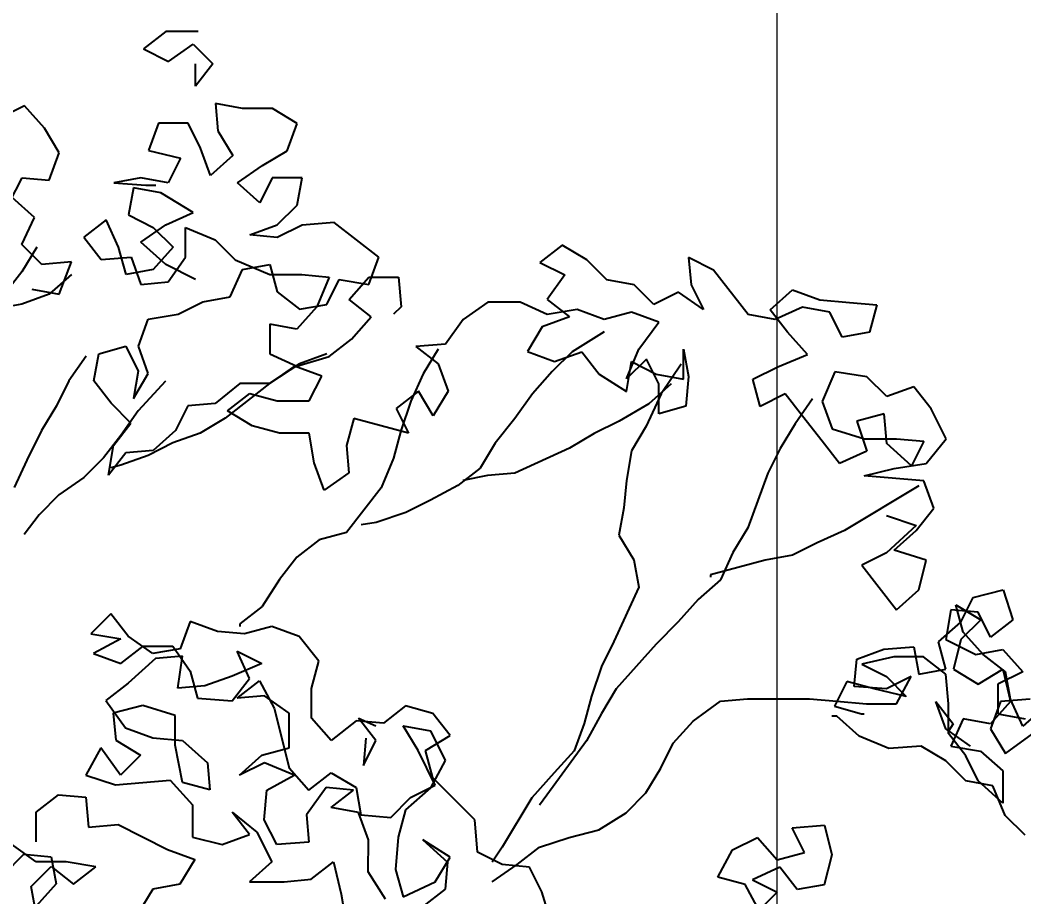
# Model space of a CAD drawing. Header units: millimetres. Extents: x 684983 to 685377, y 990360 to 990509.
# Drawn here: x 685037.573 to 685038.157, y 990442.733 to 990443.243 of the extents above; entities that cross this region are included whole.
import ezdxf

# ---------------------------------------------------------------- set-up
doc = ezdxf.new("R2010")
doc.units = ezdxf.units.MM
doc.layers.add('grid', color=8, linetype='Continuous', lineweight=9)
doc.layers.add('GRID LEVELS', color=7, linetype='Continuous', lineweight=13)
doc.layers.add('TEAK', color=7, linetype='Continuous')
doc.styles.get("Standard").update_dxf_attribs({"font": 'RomanS'})

# ---------------------------------------------------------------- blocks, each defined once
blk = doc.blocks.new('A$C25655A80')
at = {"color": 62}
for p, q in [((0.17688, 2.09548), (0.16822, 2.08876)), ((0.18937, 2.09547), (0.17688, 2.09548)), ((0.16822, 2.08876), (0.17783, 2.08394)), ((0.17783, 2.08394), (0.18744, 2.09066)), ((0.18744, 2.09066), (0.19513, 2.08296)), ((0.18839, 2.07432), (0.1884, 2.08297)), ((0.19513, 2.08296), (0.18839, 2.07432)), ((0.12205, 2.06669), (0.11244, 2.06189)), ((0.12974, 2.05803), (0.12205, 2.06669)), ((0.20665, 2.06565), (0.19608, 2.06758)), ((0.19608, 2.06758), (0.19703, 2.05701)), ((0.21818, 2.06564), (0.20665, 2.06565)), ((0.22779, 2.05986), (0.21818, 2.06564)), ((0.17396, 2.05991), (0.1701, 2.04934)), ((0.18549, 2.0599), (0.17396, 2.05991)), ((0.1355, 2.04841), (0.12974, 2.05803)), ((0.19029, 2.05028), (0.18549, 2.0599)), ((0.19703, 2.05701), (0.20279, 2.04739)), ((0.22394, 2.04929), (0.22779, 2.05986)), ((0.13164, 2.03784), (0.1355, 2.04841)), ((0.1701, 2.04934), (0.1826, 2.04644)), ((0.19413, 2.03971), (0.19029, 2.05028)), ((0.21432, 2.04353), (0.22394, 2.04929)), ((0.1826, 2.04644), (0.17778, 2.03684)), ((0.20279, 2.04739), (0.19413, 2.03971)), ((0.2047, 2.03681), (0.21432, 2.04353)), ((0.11625, 2.0292), (0.12107, 2.03881)), ((0.12107, 2.03881), (0.13164, 2.03784)), ((0.16721, 2.03877), (0.15663, 2.03686)), ((0.15663, 2.03686), (0.16913, 2.03588)), ((0.17778, 2.03684), (0.16721, 2.03877)), ((0.21334, 2.02911), (0.2047, 2.03681)), ((0.21816, 2.03872), (0.21334, 2.02911)), ((0.22969, 2.03871), (0.21816, 2.03872)), ((0.22776, 2.02814), (0.22969, 2.03871)), ((0.16432, 2.03493), (0.16239, 2.02435)), ((0.1749, 2.03299), (0.16432, 2.03493)), ((0.16913, 2.03588), (0.17298, 2.03588)), ((0.18739, 2.02529), (0.1749, 2.03299)), ((0.12586, 2.02343), (0.11722, 2.03112)), ((0.17681, 2.02049), (0.18739, 2.02529)), ((0.22006, 2.02046), (0.22776, 2.02814)), ((0.12104, 2.01286), (0.12586, 2.02343)), ((0.15374, 2.02244), (0.14508, 2.01572)), ((0.15853, 2.01186), (0.15374, 2.02244)), ((0.16239, 2.02435), (0.172, 2.01954)), ((0.24218, 2.0214), (0.22968, 2.02045)), ((0.25947, 2.00792), (0.24218, 2.0214)), ((0.16719, 2.01377), (0.17681, 2.02049)), ((0.172, 2.01954), (0.17968, 2.01184)), ((0.18449, 2.00799), (0.1845, 2.01953)), ((0.1845, 2.01953), (0.19603, 2.01471)), ((0.20949, 2.01662), (0.22006, 2.02046)), ((0.22968, 2.02045), (0.22006, 2.01565)), ((0.14508, 2.01572), (0.1518, 2.00706)), ((0.17679, 2.00511), (0.16719, 2.01377)), ((0.19603, 2.01471), (0.20371, 2.00701)), ((0.22006, 2.01565), (0.20949, 2.01662)), ((0.12681, 2.01189), (0.12103, 2.00228)), ((0.12873, 2.00516), (0.12104, 2.01286)), ((0.16141, 2.00128), (0.15853, 2.01186)), ((0.17968, 2.01184), (0.17198, 2.0032)), ((0.33061, 2.01266), (0.32195, 2.00594)), ((0.34022, 2.00689), (0.33061, 2.01266)), ((0.14026, 2.00611), (0.12873, 2.00516)), ((0.13545, 1.99362), (0.14026, 2.00611)), ((0.1518, 2.00706), (0.16334, 2.00801)), ((0.16334, 2.00801), (0.16717, 1.99743)), ((0.17775, 1.99838), (0.18449, 2.00799)), ((0.20371, 2.00701), (0.21716, 2.00123)), ((0.25561, 1.99735), (0.25947, 2.00792)), ((0.32195, 2.00594), (0.33156, 2.00113)), ((0.3479, 1.99919), (0.34022, 2.00689)), ((0.37963, 2.00781), (0.38058, 1.99724)), ((0.38924, 2.003), (0.37963, 2.00781)), ((0.12103, 2.00228), (0.1143, 1.99364)), ((0.17198, 2.0032), (0.16141, 2.00128)), ((0.18832, 1.99934), (0.17679, 2.00511)), ((0.20177, 1.99259), (0.20659, 2.00316)), ((0.20659, 2.00316), (0.21717, 2.00508)), ((0.21717, 2.00508), (0.22004, 1.9945)), ((0.40268, 1.98568), (0.38924, 2.003)), ((0.14026, 2.0013), (0.1316, 1.99362)), ((0.16717, 1.99743), (0.17775, 1.99838)), ((0.21716, 2.00123), (0.22966, 2.00122)), ((0.22966, 2.00122), (0.24023, 2.00025)), ((0.24023, 2.00025), (0.23542, 1.98872)), ((0.23926, 1.98968), (0.24408, 1.99928)), ((0.24408, 1.99928), (0.25561, 1.99735)), ((0.24792, 1.99159), (0.25561, 2.00024)), ((0.25561, 2.00024), (0.26715, 2.00022)), ((0.26715, 2.00022), (0.2681, 1.98869)), ((0.33156, 2.00113), (0.32482, 1.99152)), ((0.35847, 1.99726), (0.3479, 1.99919)), ((0.12487, 1.99555), (0.13545, 1.99362)), ((0.22004, 1.9945), (0.22869, 1.98776)), ((0.36615, 1.98956), (0.35847, 1.99726)), ((0.37577, 1.99436), (0.36615, 1.98956)), ((0.38538, 1.98762), (0.37577, 1.99436)), ((0.38058, 1.99724), (0.38538, 1.98762)), ((0.41133, 1.9876), (0.41999, 1.99528)), ((0.41999, 1.99528), (0.43056, 1.99142)), ((0.1316, 1.99362), (0.12102, 1.98978)), ((0.18158, 1.98588), (0.1912, 1.99068)), ((0.1912, 1.99068), (0.20177, 1.99259)), ((0.25656, 1.98485), (0.24792, 1.99159)), ((0.30175, 1.99058), (0.29213, 1.98386)), ((0.31425, 1.99057), (0.30175, 1.99058)), ((0.32482, 1.98575), (0.31425, 1.99057)), ((0.32482, 1.99152), (0.33347, 1.98478)), ((0.43056, 1.99142), (0.4421, 1.99045)), ((0.4421, 1.99045), (0.45267, 1.98948)), ((0.12102, 1.98978), (0.11045, 1.98787)), ((0.23542, 1.98872), (0.22772, 1.98007)), ((0.22869, 1.98776), (0.23926, 1.98968)), ((0.2681, 1.98869), (0.26521, 1.98581)), ((0.33635, 1.98766), (0.32482, 1.98575)), ((0.34692, 1.98381), (0.33635, 1.98766)), ((0.3575, 1.98668), (0.34692, 1.98381)), ((0.36807, 1.98283), (0.3575, 1.98668)), ((0.41806, 1.97894), (0.41133, 1.9876)), ((0.42383, 1.98855), (0.41325, 1.98375)), ((0.4344, 1.98661), (0.42383, 1.98855)), ((0.4392, 1.977), (0.4344, 1.98661)), ((0.45267, 1.98948), (0.44978, 1.97891)), ((0.16619, 1.9734), (0.17004, 1.98397)), ((0.17004, 1.98397), (0.18158, 1.98588)), ((0.24886, 1.97621), (0.25656, 1.98485)), ((0.29213, 1.98386), (0.28539, 1.97425)), ((0.33347, 1.98478), (0.32289, 1.98095)), ((0.36037, 1.97226), (0.36807, 1.98283)), ((0.41325, 1.98375), (0.40268, 1.98568)), ((0.21715, 1.98201), (0.21714, 1.97047)), ((0.22772, 1.98007), (0.21715, 1.98201)), ((0.32289, 1.98095), (0.31711, 1.97134)), ((0.34692, 1.979), (0.33441, 1.97132)), ((0.42574, 1.97028), (0.41806, 1.97894)), ((0.44978, 1.97891), (0.4392, 1.977)), ((0.24021, 1.96949), (0.24886, 1.97621)), ((0.28539, 1.97425), (0.27385, 1.9733)), ((0.14887, 1.95996), (0.15081, 1.97053)), ((0.15081, 1.97053), (0.16138, 1.97341)), ((0.16138, 1.97341), (0.16618, 1.96379)), ((0.17002, 1.96282), (0.16619, 1.9734)), ((0.21714, 1.97047), (0.22771, 1.96565)), ((0.23925, 1.97045), (0.22867, 1.96661)), ((0.27385, 1.9733), (0.2825, 1.96657)), ((0.28251, 1.97233), (0.27673, 1.96273)), ((0.31711, 1.97134), (0.32768, 1.96749)), ((0.33441, 1.97132), (0.32672, 1.96364)), ((0.32768, 1.96749), (0.33826, 1.97132)), ((0.33826, 1.97132), (0.34498, 1.96266)), ((0.35555, 1.96073), (0.36037, 1.97226)), ((0.37766, 1.96071), (0.37767, 1.97225)), ((0.37767, 1.97225), (0.37959, 1.96167)), ((0.146, 1.96957), (0.13926, 1.95997)), ((0.22867, 1.96661), (0.21712, 1.95893)), ((0.22771, 1.96565), (0.24021, 1.96949)), ((0.2825, 1.96657), (0.28634, 1.95599)), ((0.36325, 1.96841), (0.35555, 1.96073)), ((0.35555, 1.95592), (0.35748, 1.96746)), ((0.35748, 1.96746), (0.36709, 1.96264)), ((0.36805, 1.9588), (0.36325, 1.96841)), ((0.37671, 1.96648), (0.36901, 1.95495)), ((0.4142, 1.96548), (0.42574, 1.97028)), ((0.16618, 1.96379), (0.16425, 1.95322)), ((0.16425, 1.95322), (0.17002, 1.96282)), ((0.22674, 1.96566), (0.21712, 1.95893)), ((0.23731, 1.9618), (0.22674, 1.96566)), ((0.27673, 1.96273), (0.27191, 1.95216)), ((0.32672, 1.96364), (0.31902, 1.955)), ((0.34498, 1.96266), (0.35555, 1.95592)), ((0.36709, 1.96264), (0.37766, 1.96071)), ((0.40458, 1.96069), (0.4142, 1.96548)), ((0.43631, 1.96354), (0.43149, 1.95201)), ((0.4488, 1.96161), (0.43631, 1.96354)), ((0.13926, 1.95997), (0.13444, 1.95036)), ((0.15559, 1.9513), (0.14887, 1.95996)), ((0.17675, 1.95993), (0.16617, 1.94841)), ((0.20559, 1.95895), (0.19597, 1.95126)), ((0.21712, 1.95893), (0.19981, 1.94549)), ((0.21712, 1.95893), (0.20559, 1.95895)), ((0.2325, 1.95219), (0.23731, 1.9618)), ((0.37286, 1.95879), (0.3642, 1.95111)), ((0.36804, 1.94726), (0.36805, 1.9588)), ((0.37959, 1.96167), (0.37862, 1.95014)), ((0.40745, 1.95011), (0.40458, 1.96069)), ((0.45648, 1.95391), (0.4488, 1.96161)), ((0.20077, 1.94838), (0.20943, 1.9551)), ((0.20943, 1.9551), (0.22, 1.9522)), ((0.2748, 1.956), (0.26614, 1.94928)), ((0.28056, 1.94638), (0.2748, 1.956)), ((0.28634, 1.95599), (0.28056, 1.94638)), ((0.31902, 1.955), (0.31228, 1.94539)), ((0.36901, 1.95495), (0.36323, 1.94246)), ((0.41707, 1.95491), (0.40745, 1.95011)), ((0.42379, 1.94625), (0.41707, 1.95491)), ((0.46706, 1.95774), (0.45648, 1.95391)), ((0.47378, 1.94909), (0.46706, 1.95774)), ((0.16328, 1.9436), (0.15559, 1.9513)), ((0.19597, 1.95126), (0.18539, 1.95031)), ((0.22, 1.9522), (0.2325, 1.95219)), ((0.27191, 1.95216), (0.26806, 1.94062)), ((0.3642, 1.95111), (0.35266, 1.94439)), ((0.42764, 1.95297), (0.42091, 1.94337)), ((0.43149, 1.95201), (0.43532, 1.94143)), ((0.13444, 1.95036), (0.12867, 1.94075)), ((0.16617, 1.94841), (0.15943, 1.9388)), ((0.18539, 1.95031), (0.18058, 1.9407)), ((0.21038, 1.9426), (0.20077, 1.94838)), ((0.26614, 1.94928), (0.27094, 1.93966)), ((0.37862, 1.95014), (0.36804, 1.94726)), ((0.45552, 1.94718), (0.44494, 1.94431)), ((0.45647, 1.93564), (0.45552, 1.94718)), ((0.47954, 1.93755), (0.47378, 1.94909)), ((0.15654, 1.93496), (0.16328, 1.9436)), ((0.19981, 1.94549), (0.19019, 1.93973)), ((0.2498, 1.94545), (0.2469, 1.93487)), ((0.27094, 1.93966), (0.2498, 1.94545)), ((0.31228, 1.94539), (0.30458, 1.93578)), ((0.35266, 1.94439), (0.34304, 1.93959)), ((0.42091, 1.94337), (0.41513, 1.93376)), ((0.43147, 1.93663), (0.42379, 1.94625)), ((0.44494, 1.94431), (0.44877, 1.93277)), ((0.12867, 1.94075), (0.12289, 1.92922)), ((0.18058, 1.9407), (0.17192, 1.93302)), ((0.19019, 1.93973), (0.17961, 1.9359)), ((0.22095, 1.93971), (0.21038, 1.9426)), ((0.23249, 1.93969), (0.22095, 1.93971)), ((0.2344, 1.92816), (0.23249, 1.93969)), ((0.26806, 1.94062), (0.26516, 1.93005)), ((0.34304, 1.93959), (0.33342, 1.93383)), ((0.36323, 1.94246), (0.35745, 1.93285)), ((0.43532, 1.94143), (0.44782, 1.93757)), ((0.15943, 1.9388), (0.15269, 1.93015)), ((0.17961, 1.9359), (0.17, 1.9311)), ((0.30458, 1.93578), (0.29881, 1.92618)), ((0.4382, 1.92797), (0.43147, 1.93663)), ((0.44782, 1.93757), (0.46031, 1.93756)), ((0.46607, 1.92698), (0.45647, 1.93564)), ((0.46031, 1.93756), (0.47089, 1.93659)), ((0.47089, 1.93659), (0.46607, 1.92698)), ((0.47184, 1.92794), (0.47954, 1.93755)), ((0.15461, 1.92342), (0.15654, 1.93496)), ((0.16134, 1.93207), (0.15461, 1.92342)), ((0.17192, 1.93302), (0.16134, 1.93207)), ((0.2469, 1.93487), (0.24785, 1.9243)), ((0.33342, 1.93383), (0.31226, 1.92424)), ((0.35745, 1.93285), (0.35552, 1.92132)), ((0.41513, 1.93376), (0.41031, 1.92415)), ((0.44877, 1.93277), (0.4382, 1.92797)), ((0.12289, 1.92922), (0.11807, 1.91865)), ((0.15269, 1.93015), (0.14499, 1.92247)), ((0.17, 1.9311), (0.15942, 1.92726)), ((0.23824, 1.91758), (0.2344, 1.92816)), ((0.26516, 1.93005), (0.26035, 1.91852)), ((0.45934, 1.92603), (0.47184, 1.92794)), ((0.15942, 1.92726), (0.15557, 1.92631)), ((0.24785, 1.9243), (0.23824, 1.91758)), ((0.29881, 1.92618), (0.29015, 1.91945)), ((0.31226, 1.92424), (0.30169, 1.92329)), ((0.41031, 1.92415), (0.4026, 1.90301)), ((0.4478, 1.92316), (0.45934, 1.92603)), ((0.14499, 1.92247), (0.13537, 1.91575)), ((0.30169, 1.92329), (0.29207, 1.92138)), ((0.35552, 1.92132), (0.35455, 1.91074)), ((0.47087, 1.92121), (0.4478, 1.92316)), ((0.47471, 1.91063), (0.47087, 1.92121)), ((0.26035, 1.91852), (0.24687, 1.90123)), ((0.29015, 1.91945), (0.27957, 1.9137)), ((0.46895, 1.91929), (0.44009, 1.90201)), ((0.13537, 1.91575), (0.12768, 1.90807)), ((0.27957, 1.9137), (0.26995, 1.9089)), ((0.12768, 1.90807), (0.1219, 1.90038)), ((0.26995, 1.9089), (0.25841, 1.90506)), ((0.35455, 1.91074), (0.35261, 1.90017)), ((0.46797, 1.90199), (0.47471, 1.91063)), ((0.25841, 1.90506), (0.25264, 1.90411)), ((0.45644, 1.90777), (0.46797, 1.90391)), ((0.24687, 1.90123), (0.2363, 1.89836)), ((0.4026, 1.90301), (0.39683, 1.8934)), ((0.44009, 1.90201), (0.42952, 1.89722)), ((0.46797, 1.90391), (0.45643, 1.89335)), ((0.45931, 1.89431), (0.46797, 1.90199)), ((0.2363, 1.89836), (0.22764, 1.89163)), ((0.35261, 1.90017), (0.35837, 1.89055)), ((0.42952, 1.89722), (0.4199, 1.89242)), ((0.39683, 1.8934), (0.39201, 1.88283)), ((0.45643, 1.89335), (0.44681, 1.88855)), ((0.47181, 1.89045), (0.45931, 1.89431)), ((0.22764, 1.89163), (0.2209, 1.88299)), ((0.35837, 1.89055), (0.36029, 1.87998)), ((0.40932, 1.89051), (0.38817, 1.88476)), ((0.4199, 1.89242), (0.40932, 1.89051)), ((0.46891, 1.87892), (0.47181, 1.89045)), ((0.38817, 1.88476), (0.38817, 1.8838)), ((0.44681, 1.88855), (0.46025, 1.87123)), ((0.2209, 1.88299), (0.21416, 1.87242)), ((0.39201, 1.88283), (0.38335, 1.87515)), ((0.36029, 1.87998), (0.35065, 1.85884)), ((0.46025, 1.87123), (0.46891, 1.87892)), ((0.49006, 1.87601), (0.5016, 1.87889)), ((0.5016, 1.87889), (0.50543, 1.86735)), ((0.38335, 1.87515), (0.37565, 1.8665)), ((0.48333, 1.87314), (0.49293, 1.86736)), ((0.4862, 1.86256), (0.48333, 1.87314)), ((0.48524, 1.8664), (0.49006, 1.87601)), ((0.15552, 1.86959), (0.14782, 1.86191)), ((0.16224, 1.86093), (0.15552, 1.86959)), ((0.21416, 1.87242), (0.2055, 1.8657)), ((0.4814, 1.87121), (0.47947, 1.85968)), ((0.49198, 1.87024), (0.4814, 1.87121)), ((0.49677, 1.86063), (0.49198, 1.87024)), ((0.18628, 1.86668), (0.18242, 1.85611)), ((0.19685, 1.86282), (0.18628, 1.86668)), ((0.2055, 1.8657), (0.2055, 1.86474)), ((0.37565, 1.8665), (0.367, 1.85786)), ((0.47658, 1.85872), (0.48524, 1.8664)), ((0.49293, 1.86736), (0.48524, 1.85968)), ((0.50543, 1.86735), (0.49677, 1.86063)), ((0.14782, 1.86191), (0.15936, 1.85997)), ((0.20742, 1.86185), (0.19685, 1.86282)), ((0.218, 1.86473), (0.20742, 1.86185)), ((0.22857, 1.86087), (0.218, 1.86473)), ((0.49388, 1.8539), (0.4862, 1.86256)), ((0.15936, 1.85997), (0.14878, 1.85422)), ((0.17185, 1.85419), (0.16224, 1.86093)), ((0.23625, 1.85125), (0.22857, 1.86087)), ((0.35065, 1.85884), (0.34584, 1.84923)), ((0.367, 1.85786), (0.3516, 1.84057)), ((0.47946, 1.84814), (0.47658, 1.85872)), ((0.47947, 1.85968), (0.491, 1.8539)), ((0.48524, 1.85968), (0.48234, 1.84814)), ((0.14878, 1.85422), (0.15935, 1.85036)), ((0.15935, 1.85036), (0.16801, 1.85708)), ((0.16801, 1.85708), (0.17954, 1.85707)), ((0.18242, 1.85611), (0.17185, 1.85419)), ((0.17954, 1.85707), (0.18626, 1.84745)), ((0.20453, 1.85513), (0.21414, 1.85031)), ((0.20933, 1.84455), (0.20453, 1.85513)), ((0.44486, 1.85202), (0.45543, 1.85586)), ((0.45543, 1.85586), (0.46697, 1.85681)), ((0.46697, 1.85681), (0.46888, 1.84623)), ((0.491, 1.8539), (0.50158, 1.85582)), ((0.50253, 1.84716), (0.49388, 1.8539)), ((0.50158, 1.85582), (0.50926, 1.84716)), ((0.17281, 1.85227), (0.16222, 1.84267)), ((0.18338, 1.85322), (0.17281, 1.85227)), ((0.18145, 1.84073), (0.18338, 1.85322)), ((0.21414, 1.85031), (0.2026, 1.84551)), ((0.23336, 1.84068), (0.23625, 1.85125)), ((0.44388, 1.84145), (0.44486, 1.85202)), ((0.45928, 1.85297), (0.44678, 1.8501)), ((0.44678, 1.8501), (0.45638, 1.84528)), ((0.47081, 1.85296), (0.45928, 1.85297)), ((0.47946, 1.84622), (0.47081, 1.85296)), ((0.18626, 1.84745), (0.18914, 1.83688)), ((0.34584, 1.84923), (0.34198, 1.8377)), ((0.46888, 1.84623), (0.47946, 1.84814)), ((0.48041, 1.83469), (0.47946, 1.84622)), ((0.48234, 1.84814), (0.49195, 1.84237)), ((0.49195, 1.84237), (0.50157, 1.84812)), ((0.50926, 1.84716), (0.49964, 1.84236)), ((0.50157, 1.84812), (0.50444, 1.83563)), ((0.50444, 1.83659), (0.50253, 1.84716)), ((0.16222, 1.84267), (0.15357, 1.83595)), ((0.2026, 1.84551), (0.19202, 1.84168)), ((0.20259, 1.8359), (0.20933, 1.84455)), ((0.20452, 1.83686), (0.21317, 1.84358)), ((0.21317, 1.84358), (0.21893, 1.833)), ((0.441, 1.84337), (0.43619, 1.83376)), ((0.45157, 1.84048), (0.441, 1.84337)), ((0.45638, 1.84528), (0.46407, 1.83758)), ((0.466, 1.84527), (0.45638, 1.84048)), ((0.46022, 1.8347), (0.466, 1.84527)), ((0.49964, 1.84236), (0.49963, 1.83082)), ((0.19202, 1.84168), (0.18145, 1.84073)), ((0.23335, 1.82914), (0.23336, 1.84068)), ((0.3516, 1.84057), (0.34582, 1.83096)), ((0.45638, 1.84048), (0.44388, 1.84145)), ((0.46407, 1.83758), (0.45157, 1.84048)), ((0.15357, 1.83595), (0.16125, 1.82536)), ((0.18914, 1.83688), (0.20259, 1.8359)), ((0.21509, 1.83781), (0.20452, 1.83686)), ((0.2247, 1.83107), (0.21509, 1.83781)), ((0.34198, 1.8377), (0.33909, 1.82712)), ((0.38139, 1.82805), (0.39197, 1.83573)), ((0.39197, 1.83573), (0.40254, 1.83668)), ((0.40254, 1.83668), (0.42658, 1.83666)), ((0.42658, 1.83666), (0.43715, 1.83569)), ((0.43715, 1.83569), (0.44868, 1.83471)), ((0.44868, 1.83471), (0.46022, 1.8347)), ((0.4756, 1.83565), (0.48232, 1.82699)), ((0.47944, 1.82507), (0.4756, 1.83565)), ((0.4804, 1.82315), (0.48041, 1.83469)), ((0.50444, 1.83563), (0.49674, 1.82698)), ((0.5006, 1.83563), (0.49674, 1.82506)), ((0.51213, 1.83658), (0.5006, 1.83563)), ((0.50924, 1.82601), (0.50444, 1.83659)), ((0.16798, 1.83401), (0.15645, 1.83114)), ((0.15645, 1.83114), (0.1574, 1.82056)), ((0.18048, 1.83015), (0.16798, 1.83401)), ((0.21893, 1.833), (0.22468, 1.80993)), ((0.22469, 1.81762), (0.2247, 1.83107)), ((0.26988, 1.83392), (0.26122, 1.8272)), ((0.28045, 1.83102), (0.26988, 1.83392)), ((0.28717, 1.82237), (0.28045, 1.83102)), ((0.34582, 1.83096), (0.34004, 1.82039)), ((0.43619, 1.83376), (0.44676, 1.83087)), ((0.44676, 1.83087), (0.44772, 1.83087)), ((0.49963, 1.83082), (0.5102, 1.82889)), ((0.5179, 1.83369), (0.50924, 1.82601)), ((0.18047, 1.81862), (0.18048, 1.83015)), ((0.24103, 1.82049), (0.23335, 1.82914)), ((0.25065, 1.82817), (0.24103, 1.82049)), ((0.26122, 1.8272), (0.25065, 1.82817)), ((0.25161, 1.82913), (0.25834, 1.82624)), ((0.25833, 1.82047), (0.25161, 1.82913)), ((0.33909, 1.82712), (0.33523, 1.81655)), ((0.37369, 1.8194), (0.38139, 1.82805)), ((0.43714, 1.82992), (0.43522, 1.82992)), ((0.44579, 1.82222), (0.43714, 1.82992)), ((0.48232, 1.82699), (0.4804, 1.82411)), ((0.48617, 1.82891), (0.48135, 1.81834)), ((0.49674, 1.82698), (0.48617, 1.82891)), ((0.16125, 1.82536), (0.17182, 1.82151)), ((0.26891, 1.82623), (0.27949, 1.8243)), ((0.27467, 1.81661), (0.26891, 1.82623)), ((0.27949, 1.8243), (0.28524, 1.81275)), ((0.48904, 1.81834), (0.47944, 1.82507)), ((0.48712, 1.81449), (0.4804, 1.82315)), ((0.49674, 1.82506), (0.5025, 1.81544)), ((0.5025, 1.81544), (0.51308, 1.82312)), ((0.1574, 1.82056), (0.16701, 1.81479)), ((0.17182, 1.82151), (0.18335, 1.82054)), ((0.18334, 1.8042), (0.18047, 1.81862)), ((0.18335, 1.82054), (0.19296, 1.81188)), ((0.25449, 1.82143), (0.25352, 1.81086)), ((0.25352, 1.81086), (0.25833, 1.82047)), ((0.27756, 1.81661), (0.28717, 1.82237)), ((0.34004, 1.82039), (0.32464, 1.79926)), ((0.36887, 1.80979), (0.37369, 1.8194)), ((0.45732, 1.8174), (0.44579, 1.82222)), ((0.15163, 1.81768), (0.14585, 1.80711)), ((0.15931, 1.8071), (0.15163, 1.81768)), ((0.16701, 1.81479), (0.15931, 1.8071)), ((0.20545, 1.80706), (0.21411, 1.81474)), ((0.21411, 1.81474), (0.22469, 1.81762)), ((0.28139, 1.80315), (0.27467, 1.81661)), ((0.28043, 1.80603), (0.27756, 1.81661)), ((0.33523, 1.81655), (0.32754, 1.80791)), ((0.46982, 1.81835), (0.45732, 1.8174)), ((0.47943, 1.81258), (0.46982, 1.81835)), ((0.48135, 1.81834), (0.49289, 1.81641)), ((0.49289, 1.81641), (0.50153, 1.80871)), ((0.19296, 1.81188), (0.19391, 1.8013)), ((0.21507, 1.81186), (0.20545, 1.80706)), ((0.2266, 1.80704), (0.21507, 1.81186)), ((0.28524, 1.81275), (0.27947, 1.80219)), ((0.48711, 1.80488), (0.47943, 1.81258)), ((0.49192, 1.80487), (0.48712, 1.81449)), ((0.14585, 1.80711), (0.15738, 1.80326)), ((0.21602, 1.80128), (0.2266, 1.80704)), ((0.22468, 1.80993), (0.23236, 1.80127)), ((0.23236, 1.80127), (0.24102, 1.80799)), ((0.24102, 1.80799), (0.25063, 1.80221)), ((0.32754, 1.80791), (0.31888, 1.7983)), ((0.3631, 1.80019), (0.36887, 1.80979)), ((0.50153, 1.80871), (0.50152, 1.79621)), ((0.15738, 1.80326), (0.17853, 1.80516)), ((0.17853, 1.80516), (0.18717, 1.79554)), ((0.19391, 1.8013), (0.18334, 1.8042)), ((0.27177, 1.79835), (0.28139, 1.80315)), ((0.29676, 1.78967), (0.28043, 1.80603)), ((0.49768, 1.80295), (0.48711, 1.80488)), ((0.50152, 1.79621), (0.49192, 1.80487)), ((0.50248, 1.79141), (0.49768, 1.80295)), ((0.12661, 1.79271), (0.13527, 1.79943)), ((0.13527, 1.79943), (0.14584, 1.79846)), ((0.21505, 1.78975), (0.21602, 1.80128)), ((0.23909, 1.80222), (0.23139, 1.79166)), ((0.24966, 1.80125), (0.23909, 1.80222)), ((0.24101, 1.79453), (0.24966, 1.80125)), ((0.25063, 1.80221), (0.25254, 1.79164)), ((0.27947, 1.80219), (0.26984, 1.79354)), ((0.32464, 1.79926), (0.32176, 1.79542)), ((0.3554, 1.7925), (0.3631, 1.80019)), ((0.14584, 1.79846), (0.14679, 1.78693)), ((0.18717, 1.79554), (0.18716, 1.78304)), ((0.26407, 1.79066), (0.27177, 1.79835)), ((0.31888, 1.7983), (0.30732, 1.77909)), ((0.1266, 1.78118), (0.12661, 1.79271)), ((0.20255, 1.79264), (0.21216, 1.78494)), ((0.20927, 1.78398), (0.20255, 1.79264)), ((0.23139, 1.79166), (0.23234, 1.78108)), ((0.25158, 1.7926), (0.24101, 1.79453)), ((0.25541, 1.78202), (0.25158, 1.7926)), ((0.25254, 1.79164), (0.26407, 1.79066)), ((0.26984, 1.79354), (0.26695, 1.78297)), ((0.34482, 1.78578), (0.3554, 1.7925)), ((0.51016, 1.78371), (0.50248, 1.79141)), ((0.14679, 1.78693), (0.15833, 1.78788)), ((0.15833, 1.78788), (0.17755, 1.77825)), ((0.21985, 1.78013), (0.21505, 1.78975)), ((0.29771, 1.77717), (0.29676, 1.78967)), ((0.4198, 1.78668), (0.4323, 1.78763)), ((0.4323, 1.78763), (0.43517, 1.77609)), ((0.1987, 1.78015), (0.20927, 1.78398)), ((0.21216, 1.78494), (0.21792, 1.7734)), ((0.33328, 1.78291), (0.34482, 1.78578)), ((0.4246, 1.77706), (0.4198, 1.78668)), ((0.12659, 1.77349), (0.11699, 1.78022)), ((0.18716, 1.78304), (0.1987, 1.78015)), ((0.23234, 1.78108), (0.21985, 1.78013)), ((0.2554, 1.76952), (0.25541, 1.78202)), ((0.26695, 1.78297), (0.26598, 1.77047)), ((0.27656, 1.782), (0.28617, 1.77334)), ((0.28713, 1.77526), (0.27656, 1.782)), ((0.32174, 1.77908), (0.33328, 1.78291)), ((0.39672, 1.77805), (0.40634, 1.78284)), ((0.40634, 1.78284), (0.41402, 1.77418)), ((0.11409, 1.76869), (0.12179, 1.77637)), ((0.12179, 1.77637), (0.13236, 1.7754)), ((0.17755, 1.77825), (0.18812, 1.77439)), ((0.30732, 1.77236), (0.29771, 1.77717)), ((0.30732, 1.77909), (0.30347, 1.77332)), ((0.31308, 1.77235), (0.32174, 1.77908)), ((0.39095, 1.76748), (0.39672, 1.77805)), ((0.41402, 1.77418), (0.4246, 1.77706)), ((0.43517, 1.77609), (0.43228, 1.76455)), ((0.13813, 1.77348), (0.12659, 1.77349)), ((0.13236, 1.7754), (0.13428, 1.76483)), ((0.14966, 1.77154), (0.13813, 1.77348)), ((0.18812, 1.77439), (0.18234, 1.76478)), ((0.21792, 1.7734), (0.20926, 1.76572)), ((0.23329, 1.76666), (0.24195, 1.77338)), ((0.24195, 1.77338), (0.24482, 1.76088)), ((0.28136, 1.76565), (0.28713, 1.77526)), ((0.28617, 1.77334), (0.2852, 1.76277)), ((0.30347, 1.76563), (0.31308, 1.77235)), ((0.31789, 1.77139), (0.30732, 1.77236)), ((0.12466, 1.76388), (0.13236, 1.77156)), ((0.13236, 1.77156), (0.141, 1.76482)), ((0.141, 1.76482), (0.14966, 1.77154)), ((0.26212, 1.75894), (0.2554, 1.76952)), ((0.26598, 1.77047), (0.26885, 1.7599)), ((0.32269, 1.76177), (0.31789, 1.77139)), ((0.41498, 1.7713), (0.4044, 1.7665)), ((0.4217, 1.76264), (0.41498, 1.7713)), ((0.13428, 1.76483), (0.12658, 1.75618)), ((0.18234, 1.76478), (0.17176, 1.76287)), ((0.20926, 1.76572), (0.22272, 1.76571)), ((0.22272, 1.76571), (0.23329, 1.76666)), ((0.26885, 1.7599), (0.28136, 1.76565)), ((0.40152, 1.76458), (0.39095, 1.76748)), ((0.40727, 1.754), (0.40152, 1.76458)), ((0.4044, 1.7665), (0.41401, 1.76169)), ((0.43228, 1.76455), (0.4217, 1.76264)), ((0.12657, 1.7533), (0.12466, 1.76388)), ((0.17176, 1.76287), (0.16599, 1.75326)), ((0.24482, 1.76088), (0.24673, 1.75031)), ((0.2852, 1.76277), (0.27654, 1.75605)), ((0.32652, 1.74927), (0.32269, 1.76177)), ((0.41401, 1.76169), (0.40631, 1.754))]:
    blk.add_line(p, q, dxfattribs=at)
blk = doc.blocks.new('TR')
blk.add_blockref('A$C25655A80', (0.01921, 0.01485, 1.34531))

msp = doc.modelspace()

# ---------------------------------------------------------------- linework, layer by layer
at = {"layer": 'grid'}
msp.add_line((685038.01363, 990509.15479), (685038.01363, 990370.8996), dxfattribs=at)

# ---------------------------------------------------------------- block references
at = {"layer": 'TEAK', "xscale": 1.5, "yscale": 1.5, "zscale": 1.5}
msp.add_blockref('TR', (685037.364, 990440.071, 99.689), dxfattribs=at)

# ---------------------------------------------------------------- texts
at = {"layer": 'GRID LEVELS', "width": 0.5}
msp.add_text('99.522', height=0.8, rotation=45, dxfattribs=at).set_placement((685037.62998, 990441.15777, 99.5221))

doc.saveas('drawing.dxf')
